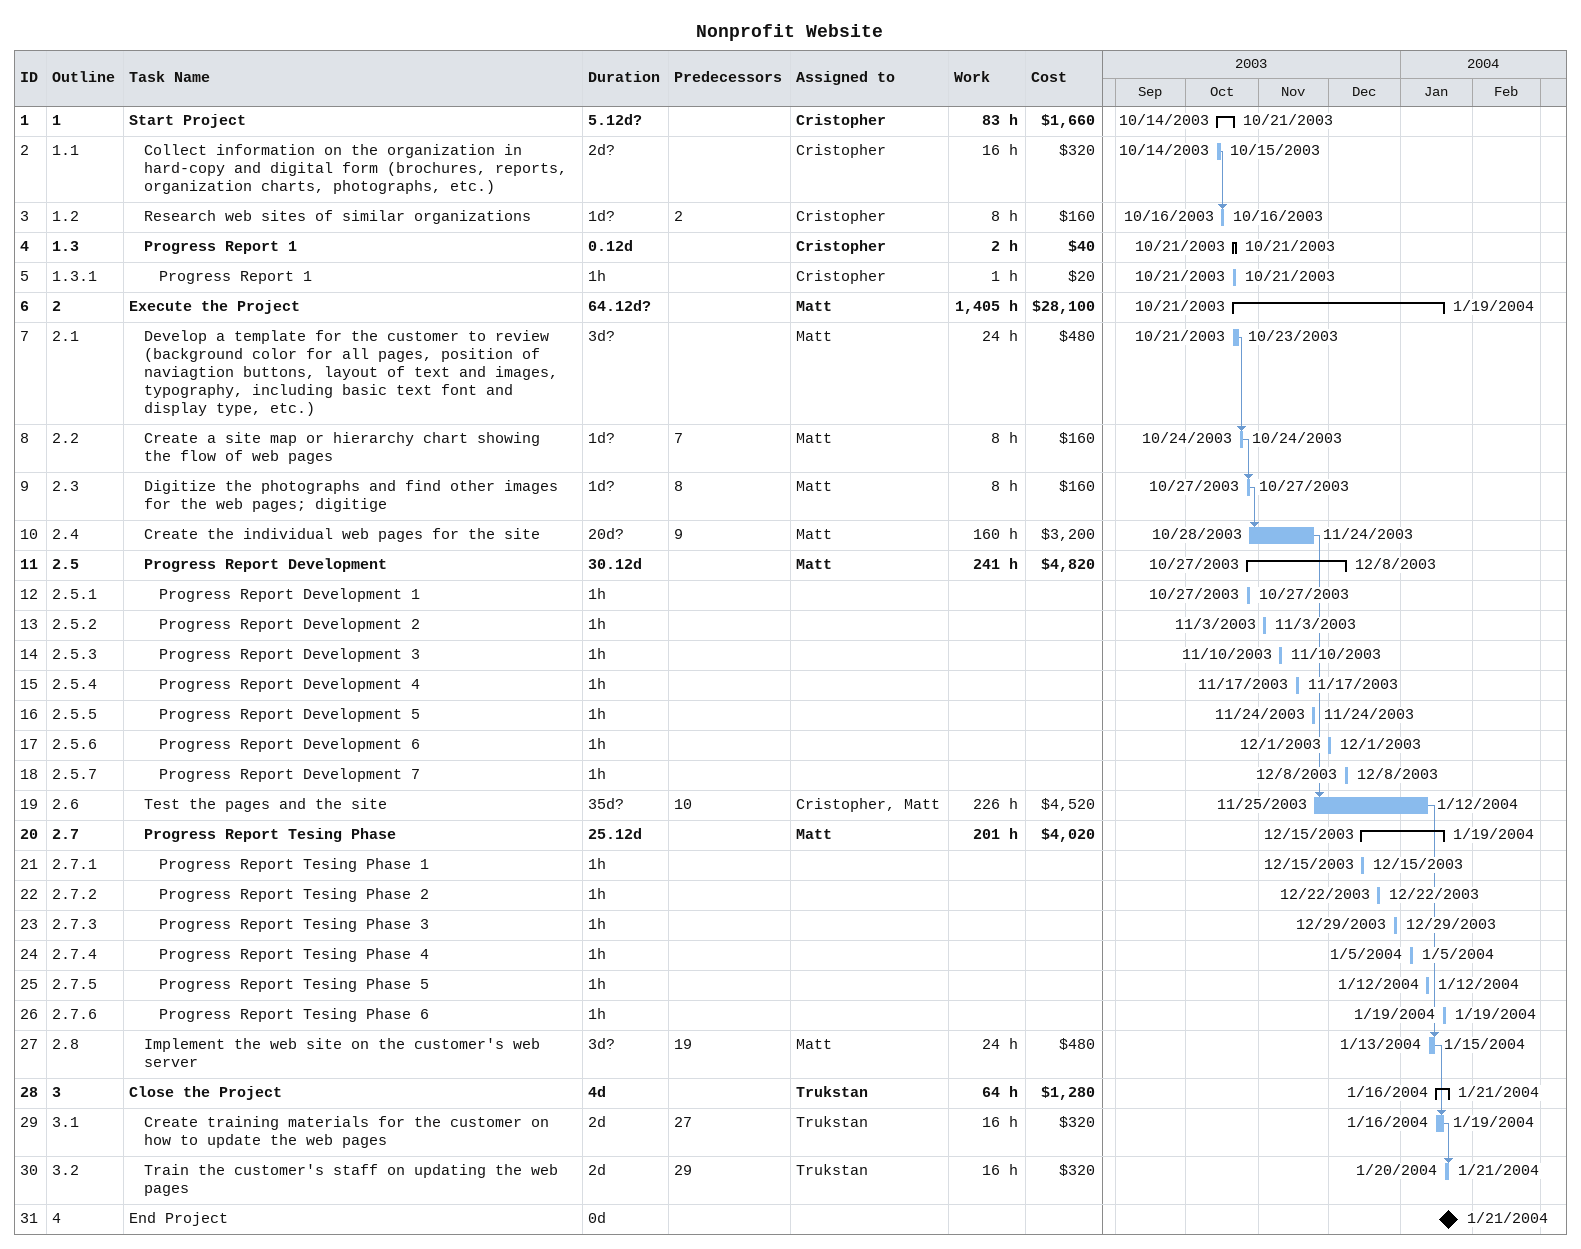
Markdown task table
Nonprofit Website

| ID | WBS | Task | Duration | Start | Finish | Predecessors | Resources | Work (h) | Cost ($) |
|---|---|---|---|---|---|---|---|---|---|
| 1 | 1 | **Start Project** | 5.12d? | 2003-10-14 | 2003-10-21 |  | Cristopher | 83 | 1660 |
| 2 | 1.1 | Collect information on the organization in hard-copy and digital form (brochures, reports, organization charts, photographs, etc.) | 2d? | 2003-10-14 | 2003-10-15 |  | Cristopher | 16 | 320 |
| 3 | 1.2 | Research web sites of similar organizations | 1d? | 2003-10-16 | 2003-10-16 | 2 | Cristopher | 8 | 160 |
| 4 | 1.3 | **Progress Report 1** | 0.12d | 2003-10-21 | 2003-10-21 |  | Cristopher | 2 | 40 |
| 5 | 1.3.1 | Progress Report 1 | 1h | 2003-10-21 | 2003-10-21 |  | Cristopher | 1 | 20 |
| 6 | 2 | **Execute the Project** | 64.12d? | 2003-10-21 | 2004-01-19 |  | Matt | 1405 | 28100 |
| 7 | 2.1 | Develop a template for the customer to review (background color for all pages, position of naviagtion buttons, layout of text and images, typography, including basic text font and display type, etc.) | 3d? | 2003-10-21 | 2003-10-23 |  | Matt | 24 | 480 |
| 8 | 2.2 | Create a site map or hierarchy chart showing the flow of web pages | 1d? | 2003-10-24 | 2003-10-24 | 7 | Matt | 8 | 160 |
| 9 | 2.3 | Digitize the photographs and find other images for the web pages; digitige | 1d? | 2003-10-27 | 2003-10-27 | 8 | Matt | 8 | 160 |
| 10 | 2.4 | Create the individual web pages for the site | 20d? | 2003-10-28 | 2003-11-24 | 9 | Matt | 160 | 3200 |
| 11 | 2.5 | **Progress Report Development** | 30.12d | 2003-10-27 | 2003-12-08 |  | Matt | 241 | 4820 |
| 12 | 2.5.1 | Progress Report Development 1 | 1h | 2003-10-27 | 2003-10-27 |  |  |  |  |
| 13 | 2.5.2 | Progress Report Development 2 | 1h | 2003-11-03 | 2003-11-03 |  |  |  |  |
| 14 | 2.5.3 | Progress Report Development 3 | 1h | 2003-11-10 | 2003-11-10 |  |  |  |  |
| 15 | 2.5.4 | Progress Report Development 4 | 1h | 2003-11-17 | 2003-11-17 |  |  |  |  |
| 16 | 2.5.5 | Progress Report Development 5 | 1h | 2003-11-24 | 2003-11-24 |  |  |  |  |
| 17 | 2.5.6 | Progress Report Development 6 | 1h | 2003-12-01 | 2003-12-01 |  |  |  |  |
| 18 | 2.5.7 | Progress Report Development 7 | 1h | 2003-12-08 | 2003-12-08 |  |  |  |  |
| 19 | 2.6 | Test the pages and the site | 35d? | 2003-11-25 | 2004-01-12 | 10 | Cristopher, Matt | 226 | 4520 |
| 20 | 2.7 | **Progress Report Tesing Phase** | 25.12d | 2003-12-15 | 2004-01-19 |  | Matt | 201 | 4020 |
| 21 | 2.7.1 | Progress Report Tesing Phase 1 | 1h | 2003-12-15 | 2003-12-15 |  |  |  |  |
| 22 | 2.7.2 | Progress Report Tesing Phase 2 | 1h | 2003-12-22 | 2003-12-22 |  |  |  |  |
| 23 | 2.7.3 | Progress Report Tesing Phase 3 | 1h | 2003-12-29 | 2003-12-29 |  |  |  |  |
| 24 | 2.7.4 | Progress Report Tesing Phase 4 | 1h | 2004-01-05 | 2004-01-05 |  |  |  |  |
| 25 | 2.7.5 | Progress Report Tesing Phase 5 | 1h | 2004-01-12 | 2004-01-12 |  |  |  |  |
| 26 | 2.7.6 | Progress Report Tesing Phase 6 | 1h | 2004-01-19 | 2004-01-19 |  |  |  |  |
| 27 | 2.8 | Implement the web site on the customer's web server | 3d? | 2004-01-13 | 2004-01-15 | 19 | Matt | 24 | 480 |
| 28 | 3 | **Close the Project** | 4d | 2004-01-16 | 2004-01-21 |  | Trukstan | 64 | 1280 |
| 29 | 3.1 | Create training materials for the customer on how to update the web pages | 2d | 2004-01-16 | 2004-01-19 | 27 | Trukstan | 16 | 320 |
| 30 | 3.2 | Train the customer's staff on updating the web pages | 2d | 2004-01-20 | 2004-01-21 | 29 | Trukstan | 16 | 320 |
| 31 | 4 | End Project | 0d | 2004-01-21 | 2004-01-21 |  |  |  |  |
